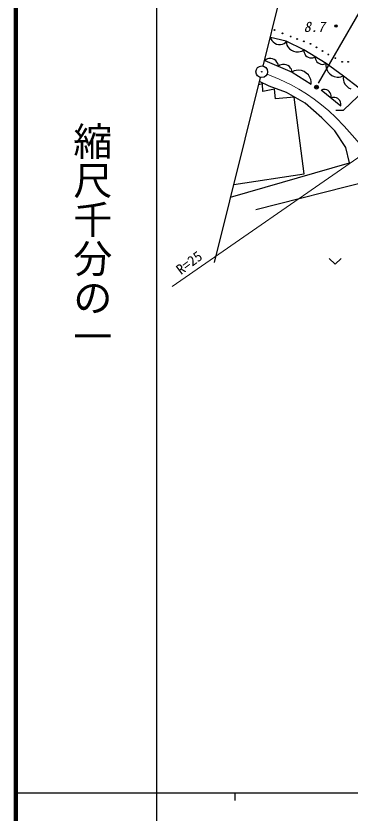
# Model space of a CAD drawing. Units: millimetres, scale not verified. Extents: x 39750 to 680000, y 20000 to 380250.
# Drawn here: x 40000 to 82768, y 202409 to 304574 of the extents above; entities that cross this region are included whole.
import ezdxf
from ezdxf.enums import TextEntityAlignment as Align

# ---------------------------------------------------------------- set-up
doc = ezdxf.new("R2010")
doc.units = ezdxf.units.MM
doc.header["$LTSCALE"] = 1000
doc.linetypes.add('CHAIN', pattern=[18.5, 12, -1.5, 3.5, -1.5])
for name, color, linetype, lineweight in [('M-BGD', 7, 'Continuous', 25), ('M-BGD-EXST', 7, 'Continuous', 25), ('M-BMK', 2, 'CHAIN', 13), ('M-BMK-OTRS', 5, 'Continuous', 25), ('M-BMK-SRVR', 3, 'Continuous', 25), ('M-STR-HTXT', 7, 'Continuous', 13), ('M-TTL', 2, 'Continuous', 140), ('M-TTL-BAND', 7, 'Continuous', 25)]:
    doc.layers.add(name, color=color, linetype=linetype, lineweight=lineweight)
doc.styles.add('@ＭＳ ゴシック', font='')
doc.styles.add('ＭＳ ゴシック', font='')
doc.styles.get('@ＭＳ ゴシック').set_extended_font_data('@MS Gothic')
doc.styles.get('ＭＳ ゴシック').set_extended_font_data('MS Gothic')

msp = doc.modelspace()

# ---------------------------------------------------------------- linework, layer by layer
at = {"layer": 'M-BGD'}
for p, q in [((74608, 301341), (72605, 301793)), ((72605, 301793), (72682, 301560)), ((72682, 301560), (72777, 301410)), ((72777, 301410), (72913, 301250)), ((72913, 301250), (73131, 301071)), ((73131, 301071), (73368, 300975)), ((73368, 300975), (73614, 300920)), ((73614, 300920), (73869, 300905)), ((73869, 300905), (74142, 300972)), ((74142, 300972), (74334, 301058)), ((74334, 301058), (74485, 301154)), ((74485, 301154), (74654, 301331)), ((76866, 300212), (74608, 301341)), ((74608, 301341), (74631, 301050)), ((74631, 301050), (74698, 300849)), ((74698, 300849), (74809, 300625)), ((74809, 300625), (75011, 300357)), ((75011, 300357), (75257, 300178)), ((75257, 300178), (75525, 300044)), ((75525, 300044), (75816, 299955)), ((75816, 299955), (76151, 299955)), ((76151, 299955), (76397, 299999)), ((76397, 299999), (76598, 300066)), ((76598, 300066), (76844, 300223)), ((76866, 300212), (76865, 300014)), ((76865, 300014), (76900, 299874)), ((79713, 298494), (76866, 300212)), ((76900, 299874), (76964, 299716)), ((76964, 299716), (77086, 299523)), ((77086, 299523), (77243, 299389)), ((77243, 299389), (77418, 299284)), ((71850, 298879), (75344, 297365)), ((72037, 299004), (71857, 298875)), ((72187, 299064), (72037, 299004)), ((72372, 299108), (72187, 299064)), ((72627, 299122), (72372, 299108)), ((72851, 299066), (72627, 299122)), ((73060, 298976), (72851, 299066)), ((73254, 298850), (73060, 298976)), ((73418, 298655), (73254, 298850)), ((73512, 298490), (73418, 298655)), ((73572, 298340), (73512, 298490)), ((73601, 298120), (73572, 298340)), ((74116, 298353), (73931, 298309)), ((74370, 298367), (74116, 298353)), ((74595, 298311), (74370, 298367)), ((77418, 299284), (77610, 299207)), ((77610, 299207), (77837, 299189)), ((77837, 299189), (78006, 299206)), ((78006, 299206), (78146, 299241)), ((78146, 299241), (78321, 299334)), ((78321, 299334), (78321, 299147)), ((78321, 299147), (78354, 299015)), ((78354, 299015), (78413, 298867)), ((78413, 298867), (78528, 298686)), ((78528, 298686), (78676, 298559)), ((78676, 298559), (78841, 298460)), ((78841, 298460), (79021, 298388)), ((79021, 298388), (79236, 298371)), ((79236, 298371), (79395, 298387)), ((79395, 298387), (79526, 298420)), ((79526, 298420), (79691, 298507)), ((79713, 298494), (79684, 298181)), ((81921, 296875), (79713, 298494)), ((73781, 298249), (73601, 298120)), ((73931, 298309), (73781, 298249)), ((74804, 298221), (74595, 298311)), ((74998, 298095), (74804, 298221)), ((75162, 297900), (74998, 298095)), ((75256, 297735), (75162, 297900)), ((75315, 297585), (75256, 297735)), ((75344, 297365), (75315, 297585)), ((75634, 297527), (75334, 297372)), ((75344, 297365), (77798, 295844)), ((75874, 297583), (75634, 297527)), ((76163, 297609), (75874, 297583)), ((76550, 297573), (76163, 297609)), ((76877, 297439), (76550, 297573)), ((77172, 297256), (76877, 297439)), ((79684, 298181), (79718, 297954)), ((79718, 297954), (79797, 297696)), ((79797, 297696), (79962, 297374)), ((79962, 297374), (80192, 297138)), ((77438, 297023), (77172, 297256)), ((77642, 296692), (77438, 297023)), ((77747, 296422), (77642, 296692)), ((77803, 296182), (77747, 296422)), ((80192, 297138), (80453, 296947)), ((80453, 296947), (80746, 296799)), ((80746, 296799), (81103, 296738)), ((81103, 296738), (81373, 296741)), ((81373, 296741), (81600, 296776)), ((81600, 296776), (81890, 296898)), ((81921, 296875), (81884, 296574)), ((81884, 296574), (81911, 296355)), ((81911, 296355), (81979, 296104)), ((83934, 295304), (81921, 296875)), ((71561, 295862), (71055, 295743)), ((72419, 295556), (71166, 296191)), ((71622, 294881), (71561, 295862)), ((74626, 294758), (72419, 295556)), ((77798, 295844), (77803, 296182)), ((81979, 296104), (82129, 295789)), ((82129, 295789), (82343, 295556)), ((82343, 295556), (82589, 295364)), ((82589, 295364), (82867, 295213)), ((73094, 295188), (71622, 294881)), ((73216, 293962), (73094, 295188)), ((77018, 293410), (74626, 294758)), ((79075, 295108), (81578, 293046)), ((79283, 295143), (79107, 295080)), ((79419, 295156), (79283, 295143)), ((79578, 295149), (79419, 295156)), ((79788, 295101), (79578, 295149)), ((79956, 295003), (79788, 295101)), ((80104, 294881), (79956, 295003)), ((80232, 294735), (80104, 294881)), ((80319, 294538), (80232, 294735)), ((80357, 294383), (80319, 294538)), ((80343, 294063), (80370, 294248)), ((80370, 294248), (80357, 294383)), ((81951, 292494), (84660, 295086)), ((75607, 294145), (73216, 293962)), ((76895, 284336), (75607, 294145)), ((79163, 291509), (77018, 293410)), ((80518, 294126), (80343, 294063)), ((80654, 294139), (80518, 294126)), ((80813, 294132), (80654, 294139)), ((81023, 294084), (80813, 294132)), ((81191, 293986), (81023, 294084)), ((81339, 293864), (81191, 293986)), ((81467, 293718), (81339, 293864)), ((81554, 293521), (81467, 293718)), ((81592, 293366), (81554, 293521)), ((81578, 293046), (81605, 293231)), ((81605, 293231), (81592, 293366)), ((80951, 292516), (81951, 292494)), ((80819, 289854), (79163, 291509)), ((82229, 287708), (80819, 289854)), ((82719, 285746), (82229, 287708)), ((67474, 281327), (82719, 285746)), ((67886, 282986), (76895, 284336)), ((85447, 283480), (70703, 279738))]:
    msp.add_line(p, q, dxfattribs=at)
msp.add_lwpolyline([(80113, 273475), (80863, 272767), (81613, 273475)], dxfattribs=at)
for centre, radius in [((73095, 302770), 50), ((80969, 303266), 150), ((80969, 303266), 90), ((80969, 303266), 30), ((74130, 302348), 50), ((75166, 301926), 50), ((76009, 301619), 50), ((76853, 301313), 50), ((77696, 301006), 50), ((78463, 300546), 50), ((79230, 300086), 50), ((79997, 299626), 50), ((80879, 299165), 50), ((81761, 298705), 50), ((82528, 298705), 50), ((78479, 295449), 250), ((78479, 295449), 150), ((78479, 295449), 50)]:
    msp.add_circle(centre, radius, dxfattribs=at)
at = {"layer": 'M-BGD-EXST'}
msp.add_line((78743, 295965), (88725, 313364), dxfattribs=at)
at = {"layer": 'M-BMK'}
msp.add_lwpolyline([(72165, 297132), (73706, 296468), (75221, 295749), (76221, 295204), (77192, 294605), (78173, 293928), (79119, 293201), (80066, 292396), (80971, 291548), (82035, 290452), (83057, 289314), (83972, 288241), (84882, 287149)], dxfattribs=at)
at = {"layer": 'M-BMK-OTRS'}
for p, q in [((71652, 298146), (77519, 321765)), ((65399, 272975), (71290, 296690))]:
    msp.add_line(p, q, dxfattribs=at)
at = {"layer": 'M-BMK-SRVR'}
for radius in [750, 30]:
    msp.add_circle((71471, 297418), radius, dxfattribs=at)
at = {"layer": 'M-STR-HTXT'}
msp.add_line((84882, 287149), (59982, 269898), dxfattribs=at)
at = {"layer": 'M-TTL'}
msp.add_line((40000, 380000), (40000, 20000), dxfattribs=at)
at = {"layer": 'M-TTL-BAND'}
for p, q in [((58000, 370000), (58000, 20000)), ((40000, 205000), (579000, 205000)), ((68000, 205000), (68000, 204000))]:
    msp.add_line(p, q, dxfattribs=at)

# ---------------------------------------------------------------- texts
at = {"layer": 'M-BGD', "style": 'ＭＳ ゴシック', "oblique": 15}
msp.add_text('8.7', height=1320, dxfattribs=at).set_placement((76825, 302132), align=Align.BOTTOM_LEFT)
at = {"layer": 'M-STR-HTXT', "style": 'ＭＳ ゴシック'}
msp.add_text('R=25', height=1320, rotation=36.9, dxfattribs=at).set_placement((61369, 271024), align=Align.BOTTOM_LEFT)
at = {"layer": 'M-TTL-BAND', "style": '@ＭＳ ゴシック'}
msp.add_text('縮尺千分の一', height=3666, rotation=270, dxfattribs=at).set_placement((49777, 261030), align=Align.MIDDLE_RIGHT)

doc.saveas('drawing.dxf')
